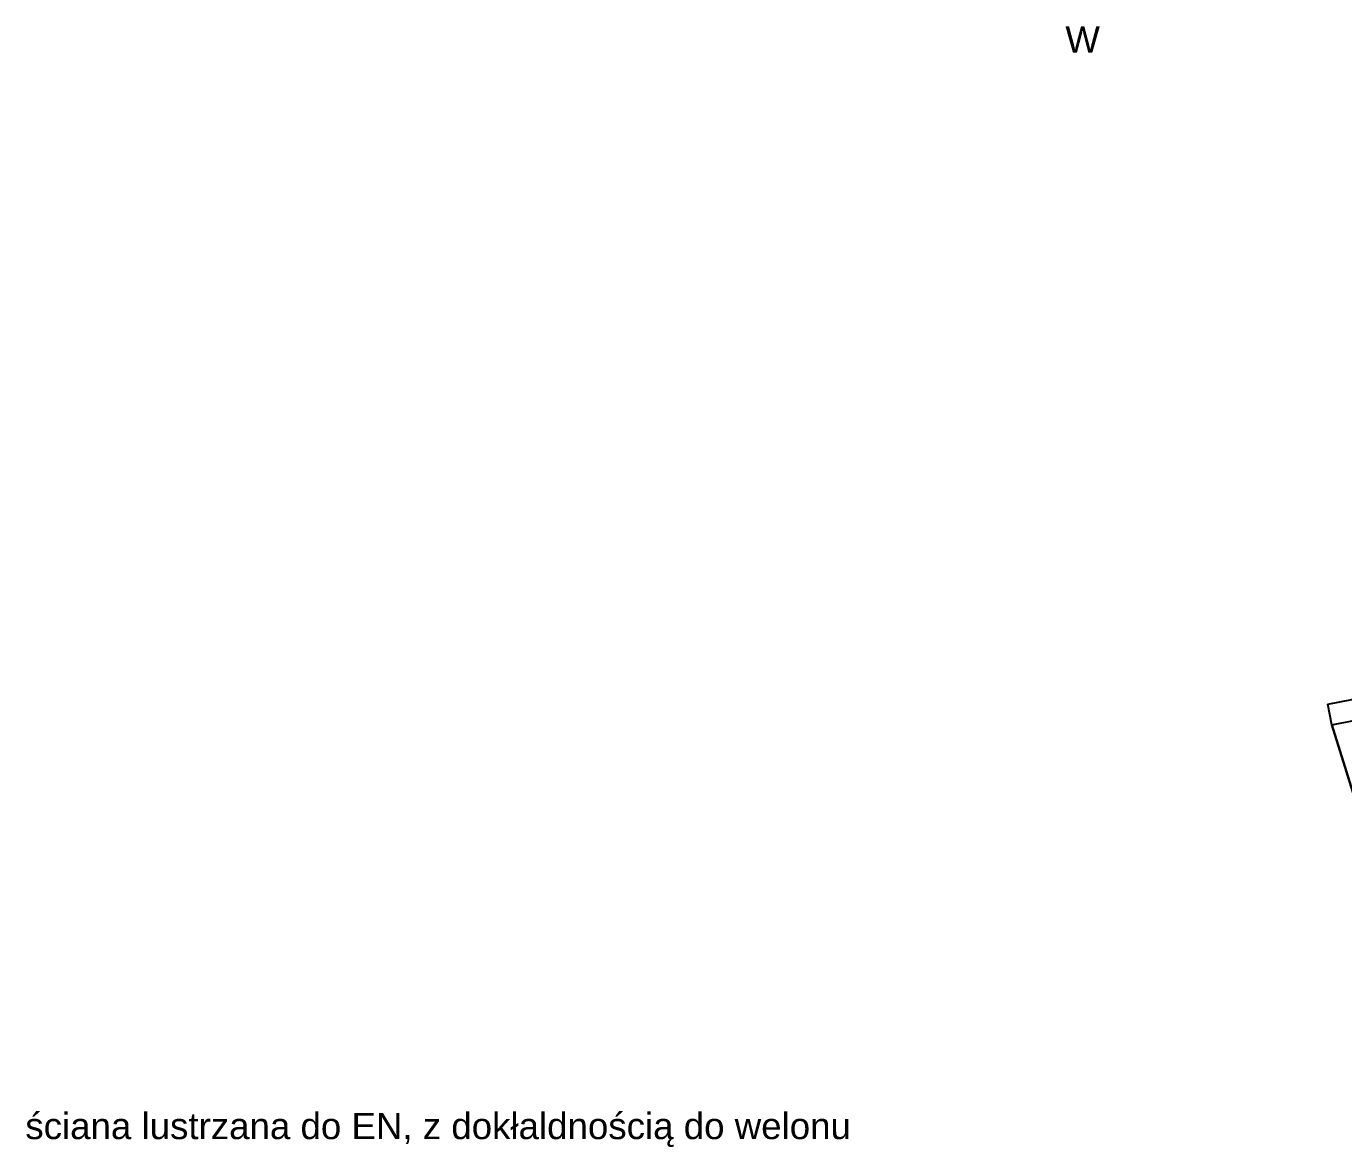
# Model space of a CAD drawing. Header units: millimetres. Extents: x -1487 to 2622, y -904 to 1367.
# Drawn here: x -1368 to -114, y 300 to 1367 of the extents above; entities that cross this region are included whole.
import ezdxf

# ---------------------------------------------------------------- set-up
doc = ezdxf.new("R2010")
doc.units = ezdxf.units.MM
doc.layers.add('+bryła6', color=122, linetype='Continuous')
doc.layers.add('+literki', color=7, linetype='Continuous')
doc.layers.add('+szwy5.n', color=170, linetype='Continuous', transparency=0.6)
doc.styles.get("Standard").update_dxf_attribs({"font": 'arial.ttf'})

msp = doc.modelspace()

# ---------------------------------------------------------------- linework, layer by layer
at = {"layer": '+bryła6', "transparency": 33554687, "extrusion": (0.126124, -0.653941, 0.745959)}
for q in [(-29.749, 720.907), (0, 300)]:
    msp.add_line((-124.993, 702.537), q, dxfattribs=at)
at = {"layer": '+szwy5.n', "transparency": 33554687, "extrusion": (0.189377, -0.981904, -2.28318e-13)}
for p, q in [((-128.781, 722.175), (-60.048, 735.432)), ((-124.993, 702.537), (-128.781, 722.175))]:
    msp.add_line(p, q, dxfattribs=at)
at = {"layer": '+szwy5.n', "transparency": 33554687, "extrusion": (0.126124, -0.653941, 0.745959)}
for p, q in [((-124.993, 702.537), (-29.749, 720.907)), ((0, 300), (-124.993, 702.537))]:
    msp.add_line(p, q, dxfattribs=at)

# ---------------------------------------------------------------- texts
at = {"layer": '+literki', "transparency": 33554687}
for s, p in [('W', (-378.825, 1342.367)), ('ściana lustrzana do EN, z dokłaldnością do welonu', (-1369.154, 308.105))]:
    msp.add_text(s, height=25, dxfattribs=at).set_placement(p)

doc.saveas('drawing.dxf')
